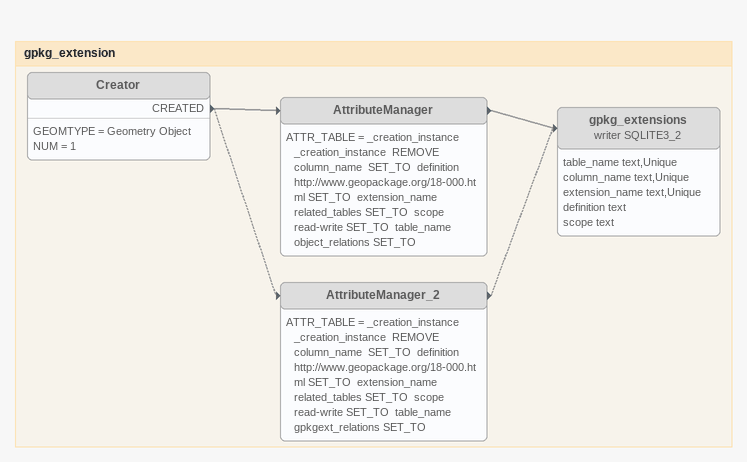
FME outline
Bookmark: gpkg_extension
Creator [off]
    GEOMTYPE = Geometry Object
    NUM = 1
    CREATED -> AttributeManager [off]
    CREATED -> AttributeManager_2 [off]
AttributeManager [off]
    ATTR_TABLE = _creation_instance _creation_instance  REMOVE  column_name  SET_TO  definition http://www.geopackage.org/18-000.html SET_TO  extension_name related_tables SET_TO  scope read-write SET_TO  table_name object_relations SET_TO
    -> gpkg_extensions (writer SQLITE3_2) [off]
AttributeManager_2 [off]
    ATTR_TABLE = _creation_instance _creation_instance  REMOVE  column_name  SET_TO  definition http://www.geopackage.org/18-000.html SET_TO  extension_name related_tables SET_TO  scope read-write SET_TO  table_name gpkgext_relations SET_TO
    -> gpkg_extensions (writer SQLITE3_2) [off]
gpkg_extensions (writer SQLITE3_2) [off]
    attributes: table_name text,Unique, column_name text,Unique, extension_name text,Unique, definition text, scope text
